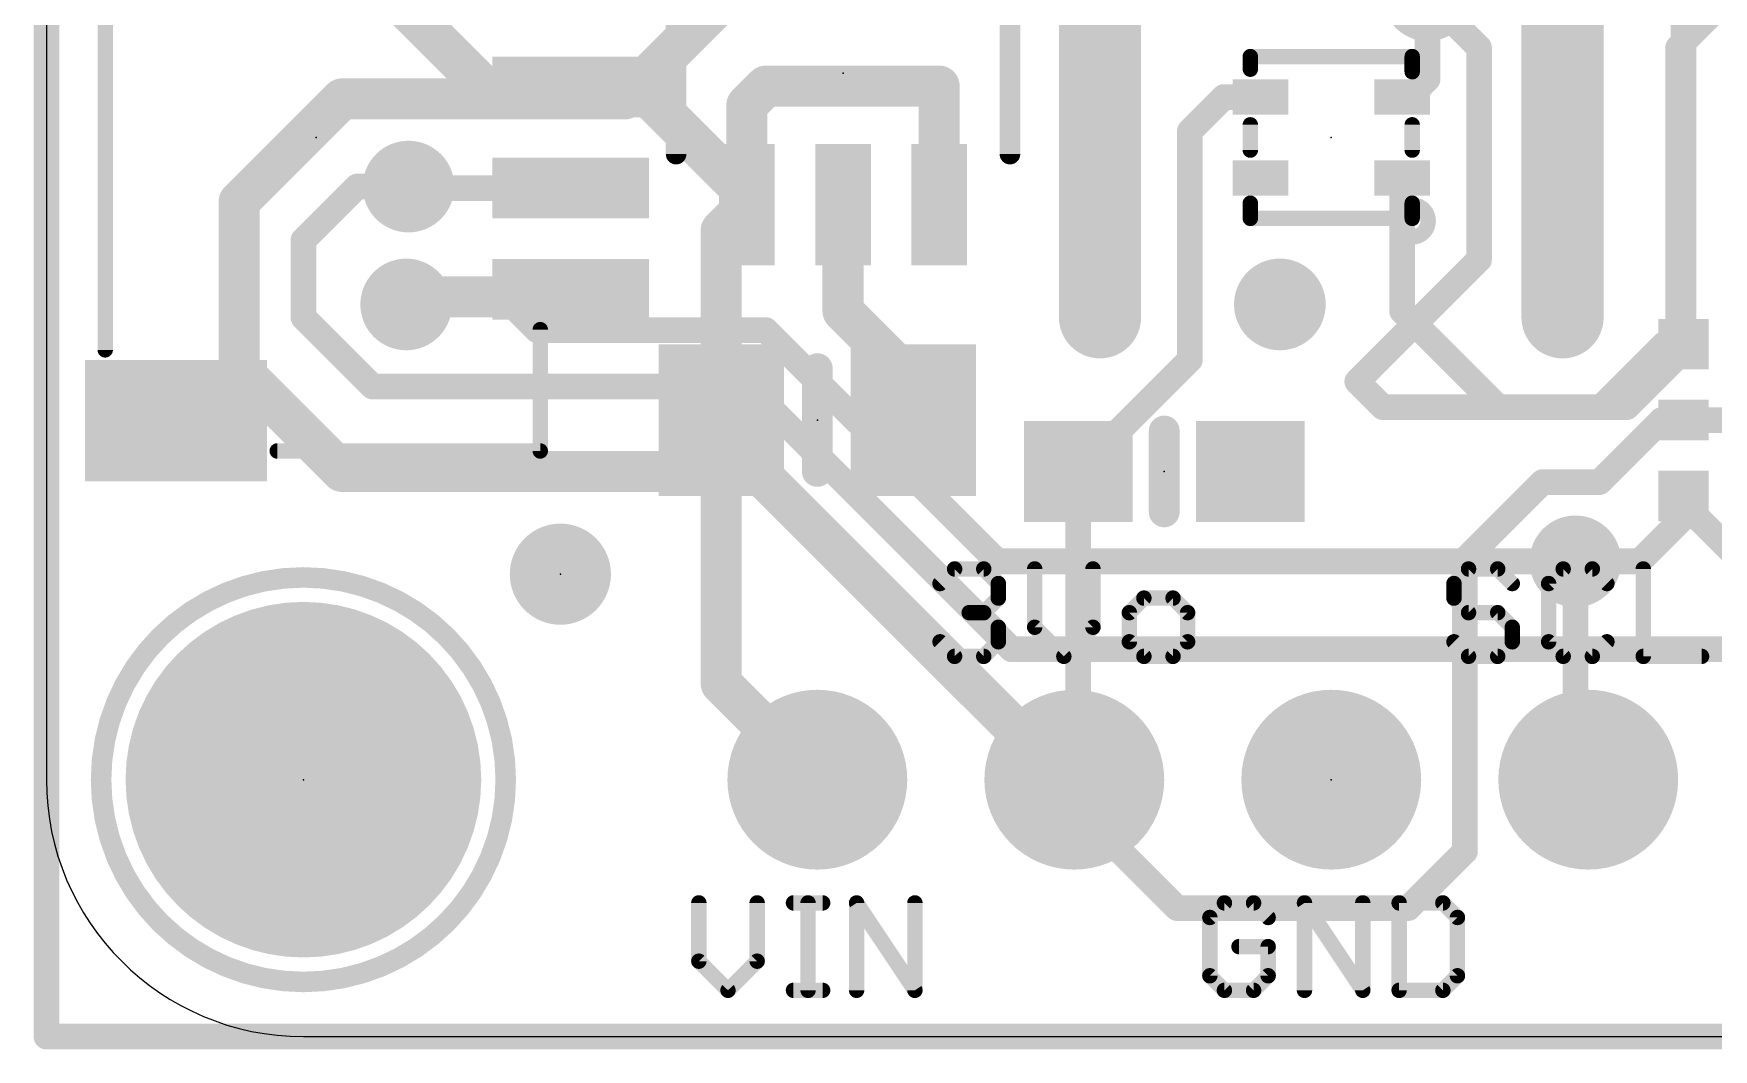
# Model space of a CAD drawing. Extents: x -0.1 to 25.5, y -0.1 to 17.9.
# Drawn here: x -0.13 to 16.48, y -0.13 to 9.92 of the extents above; entities that cross this region are included whole.
import ezdxf

# ---------------------------------------------------------------- set-up
doc = ezdxf.new("R2010")
doc.units = 0
for name, color, linetype in [('1', 12, 'CONTINUOUS'), ('16', 5, 'CONTINUOUS'), ('17', 110, 'CONTINUOUS'), ('18', 110, 'CONTINUOUS'), ('20', 53, 'CONTINUOUS'), ('21', 40, 'CONTINUOUS'), ('23', 40, 'CONTINUOUS'), ('31', 253, 'CONTINUOUS')]:
    doc.layers.add(name, color=color, linetype=linetype)

# ---------------------------------------------------------------- blocks, each defined once
blk = doc.blocks.new('RECT')
blk.add_solid([(-0.5, -0.5), (0.5, -0.5), (-0.5, 0.5), (0.5, 0.5)])
blk = doc.blocks.new('PIE')
at = {"const_width": 0.5}
blk.add_lwpolyline([(0, -0.25, 1), (0, 0.25, 1), (0, -0.25)], format="xyb", dxfattribs=at)
blk = doc.blocks.new('ROUNDP')
at = {"const_width": 0.5}
blk.add_lwpolyline([(0, -0.25, 1), (0, 0.25, 1), (0, -0.25)], format="xyb", dxfattribs=at)
blk = doc.blocks.new('ROUNDV')
at = {"const_width": 0.5}
blk.add_lwpolyline([(0, -0.25, 1), (0, 0.25, 1), (0, -0.25)], format="xyb", dxfattribs=at)

msp = doc.modelspace()

# ---------------------------------------------------------------- linework, layer by layer
at = {"layer": '1'}
for points, const_width in [([(0, 0), (0, 17.78)], 0.254), ([(16.1815, 10.5355), (16.1815, 6.846)], 0.254), ([(4.326, 9.39), (3.302, 10.414)], 0.4064), ([(13.6525, 9.4677), (13.6525, 10.287)], 0.254), ([(5.181, 9.39), (4.326, 9.39)], 0.4064), ([(5.181, 9.39), (5.855, 9.39)], 0.4064), ([(5.855, 9.39), (6.924, 8.321)], 0.4064), ([(7.112, 9.398), (6.924, 9.21)], 0.4064), ([(8.824, 9.398), (7.112, 9.398)], 0.4064), ([(8.824, 8.2249), (8.824, 9.398)], 0.4064), ([(13.6525, 9.4677), (13.4748, 9.29)], 0.254), ([(6.924, 9.21), (6.924, 8.321)], 0.4064), ([(11.6395, 9.29), (11.303, 8.9535)], 0.254), ([(11.6395, 9.29), (12, 9.29)], 0.254), ([(13.4, 9.29), (13.4748, 9.29)], 0.254), ([(11.303, 8.9535), (11.303, 6.692)], 0.254), ([(3.5786, 8.39), (3.5786, 8.4046)], 0.254), ([(5.181, 8.39), (3.5786, 8.39)], 0.254), ([(6.924, 8.321), (6.924, 8.2249)], 0.4064), ([(13.4, 7.174), (13.4, 8.49)], 0.254), ([(6.924, 8.2249), (6.67, 7.9709)], 0.4064), ([(7.874, 8.2249), (7.874, 7.173)], 0.4064), ([(6.67, 7.9709), (6.67, 6.096)], 0.4064), ([(3.707, 7.39), (3.556, 7.239)], 0.254), ([(5.181, 7.39), (3.707, 7.39)], 0.254), ([(8.57, 6.477), (7.874, 7.173)], 0.4064), ([(14.351, 6.223), (13.4, 7.174)], 0.254), ([(11.303, 6.692), (10.199, 5.588)], 0.254), ([(15.991, 6.846), (15.368, 6.223)], 0.254), ([(15.991, 6.846), (16.1815, 6.846)], 0.254), ([(8.57, 6.096), (8.57, 6.477)], 0.4064), ([(14.351, 6.223), (15.368, 6.223)], 0.254), ([(6.67, 6.096), (6.67, 3.49)], 0.4064), ([(15.9645, 6.096), (15.3509, 5.4824)], 0.254), ([(16.1815, 6.096), (15.9645, 6.096)], 0.254), ([(16.1815, 6.096), (17.9815, 6.096)], 0.254), ([(10.199, 5.588), (10.199, 2.579)], 0.254), ([(14.7885, 5.4824), (14.0208, 4.7147)], 0.254), ([(15.3509, 5.4824), (14.7885, 5.4824)], 0.254), ([(16.2883, 5.2393), (15.748, 4.699)], 0.254), ([(16.1815, 5.346), (16.2883, 5.2393)], 0.254), ([(16.1815, 5.346), (16.1815, 5.2705)], 0.254), ([(16.753, 4.699), (16.1815, 5.2705)], 0.254), ([(14.0208, 4.7147), (14.0208, 1.8288)], 0.254), ([(15.113, 4.699), (15.748, 4.699)], 0.254), ([(15.113, 4.699), (15.113, 2.667)], 0.254), ([(6.67, 3.49), (7.62, 2.54)], 0.4064), ([(10.199, 2.579), (10.16, 2.54)], 0.254), ([(10.199, 2.247), (10.199, 2.579)], 0.254), ([(15.113, 2.667), (15.24, 2.54)], 0.254), ([(11.176, 1.27), (10.199, 2.247)], 0.254), ([(14.0208, 1.8288), (13.462, 1.27)], 0.254), ([(13.462, 1.27), (11.176, 1.27)], 0.254), ([(25.4, 0), (0, 0)], 0.254)]:
    msp.add_lwpolyline(points, dxfattribs=dict(at, const_width=const_width))
for points, const_width in [([(4.326, 9.4916, 1), (4.326, 9.2884)], 0.2032), ([(4.2542, 9.3182, 1), (4.3978, 9.4618)], 0.2032), ([(5.181, 9.4916, 1), (5.181, 9.2884)], 0.2032), ([(5.181, 9.2884, 1), (5.181, 9.4916)], 0.2032), ([(5.9268, 9.4618, 1), (5.7832, 9.3182)], 0.2032), ([(5.855, 9.2884, 1), (5.855, 9.4916)], 0.2032), ([(7.112, 9.4996, 1), (7.112, 9.2964)], 0.2032), ([(7.1838, 9.3262, 1), (7.0402, 9.4698)], 0.2032), ([(8.9256, 9.398, 1), (8.7224, 9.398)], 0.2032), ([(8.824, 9.2964, 1), (8.824, 9.4996)], 0.2032), ([(13.589, 9.4677, 1), (13.716, 9.4677)], 0.127), ([(13.6974, 9.4227, 1), (13.6076, 9.5126)], 0.127), ([(7.0256, 9.21, 1), (6.8224, 9.21)], 0.2032), ([(6.8522, 9.2818, 1), (6.9958, 9.1382)], 0.2032), ([(11.6395, 9.3535, 1), (11.6395, 9.2265)], 0.127), ([(11.6844, 9.2451, 1), (11.5946, 9.3349)], 0.127), ([(12, 9.2265, 1), (12, 9.3535)], 0.127), ([(13.4, 9.3535, 1), (13.4, 9.2265)], 0.127), ([(13.4299, 9.3349, 1), (13.5198, 9.2451)], 0.127), ([(13.4748, 9.2265, 1), (13.4748, 9.3535)], 0.127), ([(11.3665, 8.9535, 1), (11.2395, 8.9535)], 0.127), ([(11.2581, 8.9984, 1), (11.3479, 8.9086)], 0.127), ([(3.6421, 8.4046, 1), (3.5151, 8.4046)], 0.127), ([(3.5786, 8.4535, 1), (3.5786, 8.3265)], 0.127), ([(5.181, 8.3265, 1), (5.181, 8.4535)], 0.127), ([(7.0256, 8.321, 1), (6.8224, 8.321)], 0.2032), ([(6.8522, 8.2492, 1), (6.9958, 8.3928)], 0.2032), ([(13.4635, 8.49, 1), (13.3365, 8.49)], 0.127), ([(3.5151, 8.39, 1), (3.6421, 8.39)], 0.127), ([(6.8224, 8.321, 1), (7.0256, 8.321)], 0.2032), ([(6.8224, 8.2249, 1), (7.0256, 8.2249)], 0.2032), ([(6.9958, 8.1531, 1), (6.8522, 8.2967)], 0.2032), ([(7.9756, 8.2249, 1), (7.7724, 8.2249)], 0.2032), ([(8.7224, 8.2249, 1), (8.9256, 8.2249)], 0.2032), ([(6.7716, 7.9709, 1), (6.5684, 7.9709)], 0.2032), ([(6.5982, 8.0427, 1), (6.7418, 7.8991)], 0.2032), ([(3.707, 7.4535, 1), (3.707, 7.3265)], 0.127), ([(3.7519, 7.3451, 1), (3.6621, 7.4349)], 0.127), ([(5.181, 7.3265, 1), (5.181, 7.4535)], 0.127), ([(3.5111, 7.2839, 1), (3.6009, 7.1941)], 0.127), ([(7.9458, 7.2448, 1), (7.8022, 7.1012)], 0.2032), ([(7.7724, 7.173, 1), (7.9756, 7.173)], 0.2032), ([(13.4449, 7.2189, 1), (13.3551, 7.1291)], 0.127), ([(13.3365, 7.174, 1), (13.4635, 7.174)], 0.127), ([(11.3479, 6.6471, 1), (11.2581, 6.7369)], 0.127), ([(15.991, 6.9095, 1), (15.991, 6.7825)], 0.127), ([(16.0359, 6.8011, 1), (15.9461, 6.8909)], 0.127), ([(16.118, 6.846, 1), (16.245, 6.846)], 0.127), ([(16.1815, 6.7825, 1), (16.1815, 6.9095)], 0.127), ([(8.6716, 6.477, 1), (8.4684, 6.477)], 0.2032), ([(8.4982, 6.4052, 1), (8.6418, 6.5488)], 0.2032), ([(11.2395, 6.692, 1), (11.3665, 6.692)], 0.127), ([(14.351, 6.2865, 1), (14.351, 6.1595)], 0.127), ([(14.3061, 6.1781, 1), (14.3959, 6.2679)], 0.127), ([(15.3231, 6.2679, 1), (15.4129, 6.1781)], 0.127), ([(15.368, 6.1595, 1), (15.368, 6.2865)], 0.127), ([(6.7716, 6.096, 1), (6.5684, 6.096)], 0.2032), ([(6.5684, 6.096, 1), (6.7716, 6.096)], 0.2032), ([(8.4684, 6.096, 1), (8.6716, 6.096)], 0.2032), ([(15.9645, 6.1595, 1), (15.9645, 6.0325)], 0.127), ([(16.0094, 6.0511, 1), (15.9196, 6.1409)], 0.127), ([(16.1815, 6.1595, 1), (16.1815, 6.0325)], 0.127), ([(16.1815, 6.0325, 1), (16.1815, 6.1595)], 0.127), ([(10.2625, 5.588, 1), (10.1355, 5.588)], 0.127), ([(10.1541, 5.6329, 1), (10.2439, 5.5431)], 0.127), ([(14.7885, 5.5459, 1), (14.7885, 5.4189)], 0.127), ([(14.8334, 5.4375, 1), (14.7436, 5.5273)], 0.127), ([(15.306, 5.5273, 1), (15.3958, 5.4375)], 0.127), ([(15.3509, 5.4189, 1), (15.3509, 5.5459)], 0.127), ([(16.2264, 5.3909, 1), (16.1366, 5.3011)], 0.127), ([(16.245, 5.346, 1), (16.118, 5.346)], 0.127), ([(16.2264, 5.3154, 1), (16.1366, 5.2256)], 0.127), ([(16.118, 5.2705, 1), (16.245, 5.2705)], 0.127), ([(16.3332, 5.1943, 1), (16.2433, 5.2842)], 0.127), ([(16.2433, 5.1943, 1), (16.3332, 5.2842)], 0.127), ([(14.0843, 4.7147, 1), (13.9573, 4.7147)], 0.127), ([(13.9759, 4.7596, 1), (14.0657, 4.6698)], 0.127), ([(15.113, 4.7625, 1), (15.113, 4.6355)], 0.127), ([(15.1765, 4.699, 1), (15.0495, 4.699)], 0.127), ([(15.748, 4.6355, 1), (15.748, 4.7625)], 0.127), ([(15.7031, 4.7439, 1), (15.7929, 4.6541)], 0.127), ([(6.7418, 3.5618, 1), (6.5982, 3.4182)], 0.2032), ([(6.5684, 3.49, 1), (6.7716, 3.49)], 0.2032), ([(7.5482, 2.4682, 1), (7.6918, 2.6118)], 0.2032), ([(10.2625, 2.579, 1), (10.1355, 2.579)], 0.127), ([(10.2439, 2.5341, 1), (10.1541, 2.6239)], 0.127), ([(15.1579, 2.7119, 1), (15.0681, 2.6221)], 0.127), ([(15.0495, 2.667, 1), (15.1765, 2.667)], 0.127), ([(10.1151, 2.5849, 1), (10.2049, 2.4951)], 0.127), ([(10.1355, 2.579, 1), (10.2625, 2.579)], 0.127), ([(15.1951, 2.4951, 1), (15.2849, 2.5849)], 0.127), ([(10.2439, 2.2919, 1), (10.1541, 2.2021)], 0.127), ([(10.1355, 2.247, 1), (10.2625, 2.247)], 0.127), ([(13.9573, 1.8288, 1), (14.0843, 1.8288)], 0.127), ([(14.0657, 1.7839, 1), (13.9759, 1.8737)], 0.127), ([(11.176, 1.3335, 1), (11.176, 1.2065)], 0.127), ([(11.1311, 1.2251, 1), (11.2209, 1.3149)], 0.127), ([(13.4171, 1.3149, 1), (13.5069, 1.2251)], 0.127), ([(13.462, 1.2065, 1), (13.462, 1.3335)], 0.127), ([(0, 0.0635, 1), (0, -0.0635)], 0.127), ([(-0.0635, 0, 1), (0.0635, 0)], 0.127)]:
    msp.add_lwpolyline(points, format="xyb", dxfattribs=dict(at, const_width=const_width))
at = {"layer": '16'}
for points, const_width in [([(0, 0), (0, 17.78)], 0.254), ([(5.715, 9.271), (7.874, 11.43)], 0.4064), ([(16.129, 9.779), (17.78, 11.43)], 0.254), ([(13.6525, 10.287), (14.1605, 9.779)], 0.254), ([(14.1605, 9.779), (14.1605, 7.6803)], 0.254), ([(16.129, 6.731), (16.129, 9.779)], 0.254), ([(1.905, 8.255), (2.921, 9.271)], 0.4064), ([(2.921, 9.271), (5.715, 9.271)], 0.4064), ([(3.0706, 8.4046), (2.54, 7.874)], 0.254), ([(3.5786, 8.4046), (3.0706, 8.4046)], 0.254), ([(1.905, 6.604), (1.905, 8.255)], 0.4064), ([(2.54, 7.874), (2.54, 7.112)], 0.254), ([(12.9572, 6.477), (14.1605, 7.6803)], 0.254), ([(3.556, 7.239), (4.5952, 7.239)], 0.254), ([(4.5952, 7.239), (4.8492, 6.985)], 0.254), ([(2.54, 7.112), (3.2258, 6.4262)], 0.254), ([(7.112, 6.985), (4.8492, 6.985)], 0.254), ([(9.398, 4.699), (7.112, 6.985)], 0.254), ([(15.621, 6.223), (16.129, 6.731)], 0.254), ([(1.905, 6.604), (2.921, 5.588)], 0.4064), ([(3.2258, 6.4262), (6.9439, 6.4262)], 0.254), ([(6.9439, 6.4262), (9.5411, 3.829)], 0.254), ([(13.2112, 6.223), (12.9572, 6.477)], 0.254), ([(15.621, 6.223), (13.2112, 6.223)], 0.254), ([(2.921, 5.588), (7.0278, 5.588)], 0.4064), ([(7.0278, 5.588), (10.0758, 2.54)], 0.4064), ([(15.113, 4.699), (9.398, 4.699)], 0.254), ([(9.5411, 3.829), (17.145, 3.829)], 0.254), ([(10.0758, 2.54), (10.16, 2.54)], 0.4064), ([(25.4, 0), (0, 0)], 0.254)]:
    msp.add_lwpolyline(points, dxfattribs=dict(at, const_width=const_width))
for points, const_width in [([(14.224, 9.779, 1), (14.097, 9.779)], 0.127), ([(14.1156, 9.7341, 1), (14.2054, 9.8239)], 0.127), ([(16.1925, 9.779, 1), (16.0655, 9.779)], 0.127), ([(16.0841, 9.8239, 1), (16.1739, 9.7341)], 0.127), ([(2.921, 9.3726, 1), (2.921, 9.1694)], 0.2032), ([(2.9928, 9.1992, 1), (2.8492, 9.3428)], 0.2032), ([(5.715, 9.1694, 1), (5.715, 9.3726)], 0.2032), ([(5.6432, 9.3428, 1), (5.7868, 9.1992)], 0.2032), ([(3.0706, 8.4681, 1), (3.0706, 8.3411)], 0.127), ([(3.1155, 8.3597, 1), (3.0257, 8.4495)], 0.127), ([(3.5786, 8.3411, 1), (3.5786, 8.4681)], 0.127), ([(2.0066, 8.255, 1), (1.8034, 8.255)], 0.2032), ([(1.8332, 8.3268, 1), (1.9768, 8.1832)], 0.2032), ([(2.6035, 7.874, 1), (2.4765, 7.874)], 0.127), ([(2.4951, 7.9189, 1), (2.5849, 7.8291)], 0.127), ([(14.2054, 7.6354, 1), (14.1156, 7.7252)], 0.127), ([(14.097, 7.6803, 1), (14.224, 7.6803)], 0.127), ([(3.556, 7.3025, 1), (3.556, 7.1755)], 0.127), ([(4.6401, 7.2839, 1), (4.5503, 7.1941)], 0.127), ([(4.5952, 7.1755, 1), (4.5952, 7.3025)], 0.127), ([(2.5849, 7.1569, 1), (2.4951, 7.0671)], 0.127), ([(2.4765, 7.112, 1), (2.6035, 7.112)], 0.127), ([(4.8492, 7.0485, 1), (4.8492, 6.9215)], 0.127), ([(4.8043, 6.9401, 1), (4.8941, 7.0299)], 0.127), ([(7.1569, 7.0299, 1), (7.0671, 6.9401)], 0.127), ([(7.112, 6.9215, 1), (7.112, 7.0485)], 0.127), ([(16.1739, 6.6861, 1), (16.0841, 6.7759)], 0.127), ([(1.8034, 6.604, 1), (2.0066, 6.604)], 0.2032), ([(1.9768, 6.6758, 1), (1.8332, 6.5322)], 0.2032), ([(16.0655, 6.731, 1), (16.1925, 6.731)], 0.127), ([(3.2258, 6.4897, 1), (3.2258, 6.3627)], 0.127), ([(3.1809, 6.3813, 1), (3.2707, 6.4711)], 0.127), ([(6.9888, 6.4711, 1), (6.899, 6.3813)], 0.127), ([(6.9439, 6.3627, 1), (6.9439, 6.4897)], 0.127), ([(13.0021, 6.5219, 1), (12.9123, 6.4321)], 0.127), ([(12.9123, 6.5219, 1), (13.0021, 6.4321)], 0.127), ([(13.2112, 6.2865, 1), (13.2112, 6.1595)], 0.127), ([(13.1663, 6.1781, 1), (13.2561, 6.2679)], 0.127), ([(15.5761, 6.2679, 1), (15.6659, 6.1781)], 0.127), ([(15.621, 6.1595, 1), (15.621, 6.2865)], 0.127), ([(2.921, 5.6896, 1), (2.921, 5.4864)], 0.2032), ([(2.8492, 5.5162, 1), (2.9928, 5.6598)], 0.2032), ([(7.0996, 5.6598, 1), (6.9559, 5.5162)], 0.2032), ([(7.0278, 5.4864, 1), (7.0278, 5.6896)], 0.2032), ([(9.398, 4.7625, 1), (9.398, 4.6355)], 0.127), ([(15.113, 4.6355, 1), (15.113, 4.7625)], 0.127), ([(9.3531, 4.6541, 1), (9.4429, 4.7439)], 0.127), ([(9.5411, 3.8925, 1), (9.5411, 3.7655)], 0.127), ([(9.4962, 3.7841, 1), (9.586, 3.8739)], 0.127), ([(10.0758, 2.6416, 1), (10.0758, 2.4384)], 0.2032), ([(10.0039, 2.4682, 1), (10.1476, 2.6118)], 0.2032), ([(10.16, 2.4384, 1), (10.16, 2.6416)], 0.2032), ([(0, 0.0635, 1), (0, -0.0635)], 0.127), ([(-0.0635, 0, 1), (0.0635, 0)], 0.127)]:
    msp.add_lwpolyline(points, format="xyb", dxfattribs=dict(at, const_width=const_width))
at = {"layer": '20'}
for p, q in [((0, 15.24), (0, 2.54)), ((2.54, 0), (22.86, 0))]:
    msp.add_line(p, q, dxfattribs=at)
at = {"layer": '20', "const_width": 0.8128}
for points in [[(10.414, 7.112), (10.414, 11.557)], [(14.986, 11.557), (14.986, 7.112)]]:
    msp.add_lwpolyline(points, dxfattribs=at)
at = {"layer": '20', "const_width": 0.4064}
for points in [[(10.2108, 7.112, 1), (10.6172, 7.112)], [(14.7828, 7.112, 1), (15.1892, 7.112)]]:
    msp.add_lwpolyline(points, format="xyb", dxfattribs=at)
at = {"layer": '20'}
msp.add_arc((2.54, 2.54), 2.54, 180, 270, dxfattribs=at)
at = {"layer": '21'}
for points, const_width in [([(0.581, 10.99), (0.581, 6.79)], 0.1524), ([(6.224, 10.325), (6.224, 8.725)], 0.2032), ([(9.524, 10.325), (9.524, 8.725)], 0.2032), ([(13.5, 9.69), (11.9, 9.69)], 0.1524), ([(11.9, 9.69), (11.9, 9.565)], 0.1524), ([(13.5, 9.54), (13.5, 9.69)], 0.1524), ([(11.9, 8.765), (11.9, 9.015)], 0.1524), ([(13.5, 8.765), (13.5, 9.015)], 0.1524), ([(11.9, 8.09), (11.9, 8.24)], 0.1524), ([(13.5, 8.24), (13.5, 8.09)], 0.1524), ([(13.5, 8.09), (11.9, 8.09)], 0.1524), ([(4.881, 6.99), (4.881, 5.79)], 0.1524), ([(7.62, 6.604), (7.62, 5.588)], 0.3048), ([(11.049, 5.988), (11.049, 5.188)], 0.3048), ([(4.881, 5.79), (2.281, 5.79)], 0.1524), ([(8.8329, 4.4795), (8.977, 4.6235)], 0.1524), ([(8.977, 4.6235), (9.2651, 4.6235)], 0.1524), ([(9.2651, 4.6235), (9.4091, 4.4795)], 0.1524), ([(9.7684, 4.6235), (9.7684, 4.0473)], 0.1524), ([(10.3447, 4.0473), (10.3447, 4.6235)], 0.1524), ([(14.057, 4.6235), (13.9129, 4.4795)], 0.1524), ([(14.3451, 4.6235), (14.057, 4.6235)], 0.1524), ([(14.4891, 4.4795), (14.3451, 4.6235)], 0.1524), ([(14.9925, 4.6235), (14.8484, 4.4795)], 0.1524), ([(15.2806, 4.6235), (14.9925, 4.6235)], 0.1524), ([(15.4247, 4.4795), (15.2806, 4.6235)], 0.1524), ([(15.784, 4.6235), (15.784, 3.7592)], 0.1524), ([(9.4091, 4.4795), (9.4091, 4.3354)], 0.1524), ([(13.9129, 4.4795), (13.9129, 4.3354)], 0.1524), ([(14.8484, 4.4795), (14.8484, 3.9033)], 0.1524), ([(9.4091, 4.3354), (9.2651, 4.1914)], 0.1524), ([(10.848, 4.3354), (10.704, 4.1914)], 0.1524), ([(11.1361, 4.3354), (10.848, 4.3354)], 0.1524), ([(11.2802, 4.1914), (11.1361, 4.3354)], 0.1524), ([(13.9129, 4.3354), (14.057, 4.1914)], 0.1524), ([(9.2651, 4.1914), (9.121, 4.1914)], 0.1524), ([(9.2651, 4.1914), (9.4091, 4.0473)], 0.1524), ([(10.704, 4.1914), (10.704, 3.9033)], 0.1524), ([(11.2802, 3.9033), (11.2802, 4.1914)], 0.1524), ([(14.057, 4.1914), (14.3451, 4.1914)], 0.1524), ([(14.3451, 4.1914), (14.4891, 4.0473)], 0.1524), ([(9.4091, 4.0473), (9.4091, 3.9033)], 0.1524), ([(9.7684, 4.0473), (10.0566, 3.7592)], 0.1524), ([(10.0566, 3.7592), (10.3447, 4.0473)], 0.1524), ([(14.4891, 4.0473), (14.4891, 3.9033)], 0.1524), ([(8.977, 3.7592), (8.8329, 3.9033)], 0.1524), ([(9.2651, 3.7592), (8.977, 3.7592)], 0.1524), ([(9.4091, 3.9033), (9.2651, 3.7592)], 0.1524), ([(10.704, 3.9033), (10.848, 3.7592)], 0.1524), ([(10.848, 3.7592), (11.1361, 3.7592)], 0.1524), ([(11.1361, 3.7592), (11.2802, 3.9033)], 0.1524), ([(14.057, 3.7592), (13.9129, 3.9033)], 0.1524), ([(14.3451, 3.7592), (14.057, 3.7592)], 0.1524), ([(14.4891, 3.9033), (14.3451, 3.7592)], 0.1524), ([(14.8484, 3.9033), (14.9925, 3.7592)], 0.1524), ([(14.9925, 3.7592), (15.2806, 3.7592)], 0.1524), ([(15.2806, 3.7592), (15.4247, 3.9033)], 0.1524), ([(15.784, 3.7592), (16.3602, 3.7592)], 0.1524), ([(6.4488, 1.3215), (6.4488, 0.7453)], 0.1524), ([(7.0251, 0.7453), (7.0251, 1.3215)], 0.1524), ([(7.3844, 1.3215), (7.6725, 1.3215)], 0.1524), ([(7.5284, 0.4572), (7.5284, 1.3215)], 0.1524), ([(8.008, 0.4572), (8.008, 1.3215)], 0.1524), ([(8.008, 1.3215), (8.5843, 0.4572)], 0.1524), ([(8.5843, 0.4572), (8.5843, 1.3215)], 0.1524), ([(11.644, 1.3215), (11.4999, 1.1775)], 0.1524), ([(11.9321, 1.3215), (11.644, 1.3215)], 0.1524), ([(12.0761, 1.1775), (11.9321, 1.3215)], 0.1524), ([(12.4354, 0.4572), (12.4354, 1.3215)], 0.1524), ([(12.4354, 1.3215), (13.0117, 0.4572)], 0.1524), ([(13.0117, 0.4572), (13.0117, 1.3215)], 0.1524), ([(13.371, 1.3215), (13.371, 0.4572)], 0.1524), ([(13.8031, 1.3215), (13.371, 1.3215)], 0.1524), ([(13.9472, 1.1775), (13.8031, 1.3215)], 0.1524), ([(11.4999, 1.1775), (11.4999, 0.6013)], 0.1524), ([(13.9472, 0.6013), (13.9472, 1.1775)], 0.1524), ([(12.0761, 0.8894), (11.788, 0.8894)], 0.1524), ([(12.0761, 0.6013), (12.0761, 0.8894)], 0.1524), ([(6.4488, 0.7453), (6.737, 0.4572)], 0.1524), ([(6.737, 0.4572), (7.0251, 0.7453)], 0.1524), ([(11.4999, 0.6013), (11.644, 0.4572)], 0.1524), ([(11.9321, 0.4572), (12.0761, 0.6013)], 0.1524), ([(13.8031, 0.4572), (13.9472, 0.6013)], 0.1524), ([(7.3844, 0.4572), (7.6725, 0.4572)], 0.1524), ([(11.644, 0.4572), (11.9321, 0.4572)], 0.1524), ([(13.371, 0.4572), (13.8031, 0.4572)], 0.1524)]:
    msp.add_lwpolyline(points, dxfattribs=dict(at, const_width=const_width))
for points, const_width in [([(11.9, 9.7281, 1), (11.9, 9.6519)], 0.0762), ([(11.9381, 9.69, 1), (11.8619, 9.69)], 0.0762), ([(13.5381, 9.69, 1), (13.4619, 9.69)], 0.0762), ([(13.5, 9.6519, 1), (13.5, 9.7281)], 0.0762), ([(11.8619, 9.565, 1), (11.9381, 9.565)], 0.0762), ([(13.4619, 9.54, 1), (13.5381, 9.54)], 0.0762), ([(11.9381, 9.015, 1), (11.8619, 9.015)], 0.0762), ([(13.5381, 9.015, 1), (13.4619, 9.015)], 0.0762), ([(11.8619, 8.765, 1), (11.9381, 8.765)], 0.0762), ([(13.4619, 8.765, 1), (13.5381, 8.765)], 0.0762), ([(6.1732, 8.725, 1), (6.2748, 8.725)], 0.1016), ([(9.4732, 8.725, 1), (9.5748, 8.725)], 0.1016), ([(11.9381, 8.24, 1), (11.8619, 8.24)], 0.0762), ([(13.5381, 8.24, 1), (13.4619, 8.24)], 0.0762), ([(11.9, 8.1281, 1), (11.9, 8.0519)], 0.0762), ([(13.5, 7.9069, 1), (13.5, 8.2231, 1), (13.5, 7.9069)], 0.1524), ([(13.5, 8.0519, 1), (13.5, 8.1281)], 0.0762), ([(11.8619, 8.09, 1), (11.9381, 8.09)], 0.0762), ([(13.4619, 8.09, 1), (13.5381, 8.09)], 0.0762), ([(4.9191, 6.99, 1), (4.8429, 6.99)], 0.0762), ([(0.5429, 6.79, 1), (0.6191, 6.79)], 0.0762), ([(7.6962, 6.604, 1), (7.5438, 6.604)], 0.1524), ([(11.1252, 5.988, 1), (10.9728, 5.988)], 0.1524), ([(2.281, 5.8281, 1), (2.281, 5.7519)], 0.0762), ([(4.8429, 5.79, 1), (4.9191, 5.79)], 0.0762), ([(4.881, 5.7519, 1), (4.881, 5.8281)], 0.0762), ([(7.5438, 5.588, 1), (7.6962, 5.588)], 0.1524), ([(10.9728, 5.188, 1), (11.1252, 5.188)], 0.1524), ([(8.977, 4.6616, 1), (8.977, 4.5854)], 0.0762), ([(9.0039, 4.5966, 1), (8.95, 4.6505)], 0.0762), ([(9.292, 4.6505, 1), (9.2381, 4.5966)], 0.0762), ([(9.2651, 4.5854, 1), (9.2651, 4.6616)], 0.0762), ([(9.8065, 4.6235, 1), (9.7303, 4.6235)], 0.0762), ([(10.3828, 4.6235, 1), (10.3066, 4.6235)], 0.0762), ([(14.057, 4.6616, 1), (14.057, 4.5854)], 0.0762), ([(14.0839, 4.5966, 1), (14.03, 4.6505)], 0.0762), ([(14.372, 4.6505, 1), (14.3181, 4.5966)], 0.0762), ([(14.3451, 4.5854, 1), (14.3451, 4.6616)], 0.0762), ([(14.9925, 4.6616, 1), (14.9925, 4.5854)], 0.0762), ([(15.0194, 4.5966, 1), (14.9656, 4.6505)], 0.0762), ([(15.3076, 4.6505, 1), (15.2537, 4.5966)], 0.0762), ([(15.2806, 4.5854, 1), (15.2806, 4.6616)], 0.0762), ([(15.8221, 4.6235, 1), (15.7459, 4.6235)], 0.0762), ([(2.54, 0.54, 1), (2.54, 4.54, 1), (2.54, 0.54)], 0.2032), ([(8.806, 4.5064, 1), (8.8599, 4.4525)], 0.0762), ([(9.4472, 4.4795, 1), (9.371, 4.4795)], 0.0762), ([(9.3822, 4.4525, 1), (9.4361, 4.5064)], 0.0762), ([(13.951, 4.4795, 1), (13.8748, 4.4795)], 0.0762), ([(13.886, 4.5064, 1), (13.9399, 4.4525)], 0.0762), ([(14.4622, 4.4525, 1), (14.5161, 4.5064)], 0.0762), ([(14.8865, 4.4795, 1), (14.8103, 4.4795)], 0.0762), ([(14.8215, 4.5064, 1), (14.8754, 4.4525)], 0.0762), ([(15.3977, 4.4525, 1), (15.4516, 4.5064)], 0.0762), ([(9.371, 4.3354, 1), (9.4472, 4.3354)], 0.0762), ([(9.4361, 4.3085, 1), (9.3822, 4.3624)], 0.0762), ([(10.848, 4.3735, 1), (10.848, 4.2973)], 0.0762), ([(10.875, 4.3085, 1), (10.8211, 4.3624)], 0.0762), ([(11.1631, 4.3624, 1), (11.1092, 4.3085)], 0.0762), ([(11.1361, 4.2973, 1), (11.1361, 4.3735)], 0.0762), ([(13.9399, 4.3624, 1), (13.886, 4.3085)], 0.0762), ([(13.8748, 4.3354, 1), (13.951, 4.3354)], 0.0762), ([(9.121, 4.2295, 1), (9.121, 4.1533)], 0.0762), ([(9.292, 4.2183, 1), (9.2381, 4.1644)], 0.0762), ([(9.2381, 4.2183, 1), (9.292, 4.1644)], 0.0762), ([(9.2651, 4.1533, 1), (9.2651, 4.2295)], 0.0762), ([(10.677, 4.2183, 1), (10.7309, 4.1644)], 0.0762), ([(10.7421, 4.1914, 1), (10.6659, 4.1914)], 0.0762), ([(11.3183, 4.1914, 1), (11.2421, 4.1914)], 0.0762), ([(11.2532, 4.1644, 1), (11.3071, 4.2183)], 0.0762), ([(14.057, 4.2295, 1), (14.057, 4.1533)], 0.0762), ([(14.03, 4.1644, 1), (14.0839, 4.2183)], 0.0762), ([(14.372, 4.2183, 1), (14.3181, 4.1644)], 0.0762), ([(14.3451, 4.1533, 1), (14.3451, 4.2295)], 0.0762), ([(9.4472, 4.0473, 1), (9.371, 4.0473)], 0.0762), ([(9.3822, 4.0204, 1), (9.4361, 4.0743)], 0.0762), ([(9.7954, 4.0743, 1), (9.7415, 4.0204)], 0.0762), ([(9.7303, 4.0473, 1), (9.8065, 4.0473)], 0.0762), ([(10.3066, 4.0473, 1), (10.3828, 4.0473)], 0.0762), ([(10.3716, 4.0204, 1), (10.3177, 4.0743)], 0.0762), ([(14.5272, 4.0473, 1), (14.451, 4.0473)], 0.0762), ([(14.4622, 4.0204, 1), (14.5161, 4.0743)], 0.0762), ([(8.8599, 3.9302, 1), (8.806, 3.8763)], 0.0762), ([(8.977, 3.7973, 1), (8.977, 3.7211)], 0.0762), ([(8.95, 3.7323, 1), (9.0039, 3.7861)], 0.0762), ([(9.2381, 3.7861, 1), (9.292, 3.7323)], 0.0762), ([(9.2651, 3.7211, 1), (9.2651, 3.7973)], 0.0762), ([(9.371, 3.9033, 1), (9.4472, 3.9033)], 0.0762), ([(9.4361, 3.8763, 1), (9.3822, 3.9302)], 0.0762), ([(10.0296, 3.7861, 1), (10.0835, 3.7323)], 0.0762), ([(10.0296, 3.7323, 1), (10.0835, 3.7861)], 0.0762), ([(10.7309, 3.9302, 1), (10.677, 3.8763)], 0.0762), ([(10.6659, 3.9033, 1), (10.7421, 3.9033)], 0.0762), ([(10.848, 3.7973, 1), (10.848, 3.7211)], 0.0762), ([(10.8211, 3.7323, 1), (10.875, 3.7861)], 0.0762), ([(11.1092, 3.7861, 1), (11.1631, 3.7323)], 0.0762), ([(11.1361, 3.7211, 1), (11.1361, 3.7973)], 0.0762), ([(11.2421, 3.9033, 1), (11.3183, 3.9033)], 0.0762), ([(11.3071, 3.8763, 1), (11.2532, 3.9302)], 0.0762), ([(13.9399, 3.9302, 1), (13.886, 3.8763)], 0.0762), ([(14.057, 3.7973, 1), (14.057, 3.7211)], 0.0762), ([(14.03, 3.7323, 1), (14.0839, 3.7861)], 0.0762), ([(14.3181, 3.7861, 1), (14.372, 3.7323)], 0.0762), ([(14.3451, 3.7211, 1), (14.3451, 3.7973)], 0.0762), ([(14.451, 3.9033, 1), (14.5272, 3.9033)], 0.0762), ([(14.5161, 3.8763, 1), (14.4622, 3.9302)], 0.0762), ([(14.8754, 3.9302, 1), (14.8215, 3.8763)], 0.0762), ([(14.8103, 3.9033, 1), (14.8865, 3.9033)], 0.0762), ([(14.9925, 3.7973, 1), (14.9925, 3.7211)], 0.0762), ([(14.9656, 3.7323, 1), (15.0194, 3.7861)], 0.0762), ([(15.2537, 3.7861, 1), (15.3076, 3.7323)], 0.0762), ([(15.2806, 3.7211, 1), (15.2806, 3.7973)], 0.0762), ([(15.4516, 3.8763, 1), (15.3977, 3.9302)], 0.0762), ([(15.784, 3.7973, 1), (15.784, 3.7211)], 0.0762), ([(16.3602, 3.7211, 1), (16.3602, 3.7973)], 0.0762), ([(15.7459, 3.7592, 1), (15.8221, 3.7592)], 0.0762), ([(6.4869, 1.3215, 1), (6.4107, 1.3215)], 0.0762), ([(7.0632, 1.3215, 1), (6.987, 1.3215)], 0.0762), ([(7.3844, 1.3596, 1), (7.3844, 1.2834)], 0.0762), ([(7.5665, 1.3215, 1), (7.4903, 1.3215)], 0.0762), ([(7.6725, 1.2834, 1), (7.6725, 1.3596)], 0.0762), ([(8.0397, 1.3427, 1), (7.9763, 1.3004)], 0.0762), ([(8.0461, 1.3215, 1), (7.9699, 1.3215)], 0.0762), ([(8.6224, 1.3215, 1), (8.5462, 1.3215)], 0.0762), ([(11.644, 1.3596, 1), (11.644, 1.2834)], 0.0762), ([(11.6709, 1.2946, 1), (11.617, 1.3485)], 0.0762), ([(11.959, 1.3485, 1), (11.9051, 1.2946)], 0.0762), ([(11.9321, 1.2834, 1), (11.9321, 1.3596)], 0.0762), ([(12.4671, 1.3427, 1), (12.4037, 1.3004)], 0.0762), ([(12.4735, 1.3215, 1), (12.3973, 1.3215)], 0.0762), ([(13.0498, 1.3215, 1), (12.9736, 1.3215)], 0.0762), ([(13.4091, 1.3215, 1), (13.3329, 1.3215)], 0.0762), ([(13.371, 1.3596, 1), (13.371, 1.2834)], 0.0762), ([(13.8301, 1.3485, 1), (13.7762, 1.2946)], 0.0762), ([(13.8031, 1.2834, 1), (13.8031, 1.3596)], 0.0762), ([(11.538, 1.1775, 1), (11.4618, 1.1775)], 0.0762), ([(11.473, 1.2044, 1), (11.5269, 1.1505)], 0.0762), ([(12.0492, 1.1505, 1), (12.1031, 1.2044)], 0.0762), ([(13.9853, 1.1775, 1), (13.9091, 1.1775)], 0.0762), ([(13.9202, 1.1505, 1), (13.9741, 1.2044)], 0.0762), ([(11.788, 0.9275, 1), (11.788, 0.8513)], 0.0762), ([(12.1142, 0.8894, 1), (12.038, 0.8894)], 0.0762), ([(12.0761, 0.8513, 1), (12.0761, 0.9275)], 0.0762), ([(6.4758, 0.7723, 1), (6.4219, 0.7184)], 0.0762), ([(6.4107, 0.7453, 1), (6.4869, 0.7453)], 0.0762), ([(6.987, 0.7453, 1), (7.0632, 0.7453)], 0.0762), ([(7.052, 0.7184, 1), (6.9981, 0.7723)], 0.0762), ([(11.5269, 0.6282, 1), (11.473, 0.5743)], 0.0762), ([(12.1031, 0.5743, 1), (12.0492, 0.6282)], 0.0762), ([(13.9741, 0.5743, 1), (13.9202, 0.6282)], 0.0762), ([(6.71, 0.4841, 1), (6.7639, 0.4303)], 0.0762), ([(6.71, 0.4303, 1), (6.7639, 0.4841)], 0.0762), ([(7.3844, 0.4953, 1), (7.3844, 0.4191)], 0.0762), ([(7.6725, 0.4191, 1), (7.6725, 0.4953)], 0.0762), ([(8.5526, 0.4361, 1), (8.616, 0.4783)], 0.0762), ([(11.4618, 0.6013, 1), (11.538, 0.6013)], 0.0762), ([(11.644, 0.4953, 1), (11.644, 0.4191)], 0.0762), ([(11.617, 0.4303, 1), (11.6709, 0.4841)], 0.0762), ([(11.9051, 0.4841, 1), (11.959, 0.4303)], 0.0762), ([(11.9321, 0.4191, 1), (11.9321, 0.4953)], 0.0762), ([(12.038, 0.6013, 1), (12.1142, 0.6013)], 0.0762), ([(12.98, 0.4361, 1), (13.0434, 0.4783)], 0.0762), ([(13.371, 0.4953, 1), (13.371, 0.4191)], 0.0762), ([(13.7762, 0.4841, 1), (13.8301, 0.4303)], 0.0762), ([(13.8031, 0.4191, 1), (13.8031, 0.4953)], 0.0762), ([(13.9091, 0.6013, 1), (13.9853, 0.6013)], 0.0762), ([(7.4903, 0.4572, 1), (7.5665, 0.4572)], 0.0762), ([(7.9699, 0.4572, 1), (8.0461, 0.4572)], 0.0762), ([(8.5462, 0.4572, 1), (8.6224, 0.4572)], 0.0762), ([(12.3973, 0.4572, 1), (12.4735, 0.4572)], 0.0762), ([(12.9736, 0.4572, 1), (13.0498, 0.4572)], 0.0762), ([(13.3329, 0.4572, 1), (13.4091, 0.4572)], 0.0762)]:
    msp.add_lwpolyline(points, format="xyb", dxfattribs=dict(at, const_width=const_width))
at = {"layer": '23'}
for p in [(7.874, 9.525), (2.667, 8.89), (12.7, 8.89), (7.62, 6.096), (11.049, 5.588), (5.08, 4.572), (2.54, 2.54), (12.7, 2.54)]:
    msp.add_point(p, dxfattribs=at)

# ---------------------------------------------------------------- block references
at = {"layer": '1'}
for p, xscale, yscale in [((5.181, 9.39), 1.55, 0.6), ((6.924, 8.2249), 0.55, 1.2), ((7.874, 8.2249), 0.55, 1.2), ((8.824, 8.2249), 0.55, 1.2), ((5.181, 8.39), 1.55, 0.6), ((5.181, 7.39), 1.55, 0.6), ((6.67, 6.096), 1.24, 1.5), ((8.57, 6.096), 1.24, 1.5), ((1.281, 6.09), 1.8, 1.2)]:
    msp.add_blockref('RECT', p, dxfattribs=dict(at, xscale=xscale, yscale=yscale))
for p, xscale, yscale, rotation in [((12, 9.29), 0.35, 0.55, 270), ((13.4, 9.29), 0.35, 0.55, 270), ((12, 8.49), 0.35, 0.55, 270), ((13.4, 8.49), 0.35, 0.55, 270), ((16.1815, 6.846), 0.5, 0.5, 90), ((16.1815, 6.096), 0.4, 0.5, 90), ((16.1815, 5.346), 0.5, 0.5, 90)]:
    msp.add_blockref('RECT', p, dxfattribs=dict(at, xscale=xscale, yscale=yscale, rotation=rotation))
at = {"layer": '1', "xscale": 1.075}
for p in [(10.199, 5.588), (11.899, 5.588)]:
    msp.add_blockref('RECT', p, dxfattribs=at)
at = {"layer": '1'}
msp.add_blockref('PIE', (5.08, 4.572), dxfattribs=at)
at = {"layer": '17', "xscale": 3.516, "yscale": 3.516}
msp.add_blockref('ROUNDP', (2.54, 2.54), dxfattribs=at)
msp.add_blockref('ROUNDP', (2.54, 2.54), dxfattribs=at)
at = {"layer": '17', "xscale": 1.778, "yscale": 1.778, "rotation": 90}
for p in [(7.62, 2.54), (7.62, 2.54), (10.16, 2.54), (10.16, 2.54), (12.7, 2.54), (12.7, 2.54), (15.24, 2.54), (15.24, 2.54)]:
    msp.add_blockref('ROUNDP', p, dxfattribs=at)
at = {"layer": '18'}
for p, xscale, yscale in [((13.6525, 10.287), 0.889, 0.889), ((13.6525, 10.287), 0.889, 0.889), ((3.5786, 8.4046), 0.9064, 0.9064), ((3.5786, 8.4046), 0.9064, 0.9064), ((3.556, 7.239), 0.9064, 0.9064), ((3.556, 7.239), 0.9064, 0.9064), ((12.192, 7.239), 0.9064, 0.9064), ((12.192, 7.239), 0.9064, 0.9064), ((15.113, 4.699), 0.9064, 0.9064), ((15.113, 4.699), 0.9064, 0.9064)]:
    msp.add_blockref('ROUNDV', p, dxfattribs=dict(at, xscale=xscale, yscale=yscale))
at = {"layer": '31'}
for p, xscale, yscale in [((5.181, 9.39), 1.55, 0.6), ((6.924, 8.2249), 0.55, 1.2), ((7.874, 8.2249), 0.55, 1.2), ((8.824, 8.2249), 0.55, 1.2), ((5.181, 8.39), 1.55, 0.6), ((5.181, 7.39), 1.55, 0.6), ((6.67, 6.096), 1.24, 1.5), ((8.57, 6.096), 1.24, 1.5), ((1.281, 6.09), 1.8, 1.2)]:
    msp.add_blockref('RECT', p, dxfattribs=dict(at, xscale=xscale, yscale=yscale))
for p, xscale, yscale, rotation in [((12, 9.29), 0.35, 0.55, 270), ((13.4, 9.29), 0.35, 0.55, 270), ((12, 8.49), 0.35, 0.55, 270), ((13.4, 8.49), 0.35, 0.55, 270), ((16.1815, 6.846), 0.5, 0.5, 90), ((16.1815, 6.096), 0.4, 0.5, 90), ((16.1815, 5.346), 0.5, 0.5, 90)]:
    msp.add_blockref('RECT', p, dxfattribs=dict(at, xscale=xscale, yscale=yscale, rotation=rotation))
at = {"layer": '31', "xscale": 1.075}
for p in [(10.199, 5.588), (11.899, 5.588)]:
    msp.add_blockref('RECT', p, dxfattribs=at)

doc.saveas('drawing.dxf')
